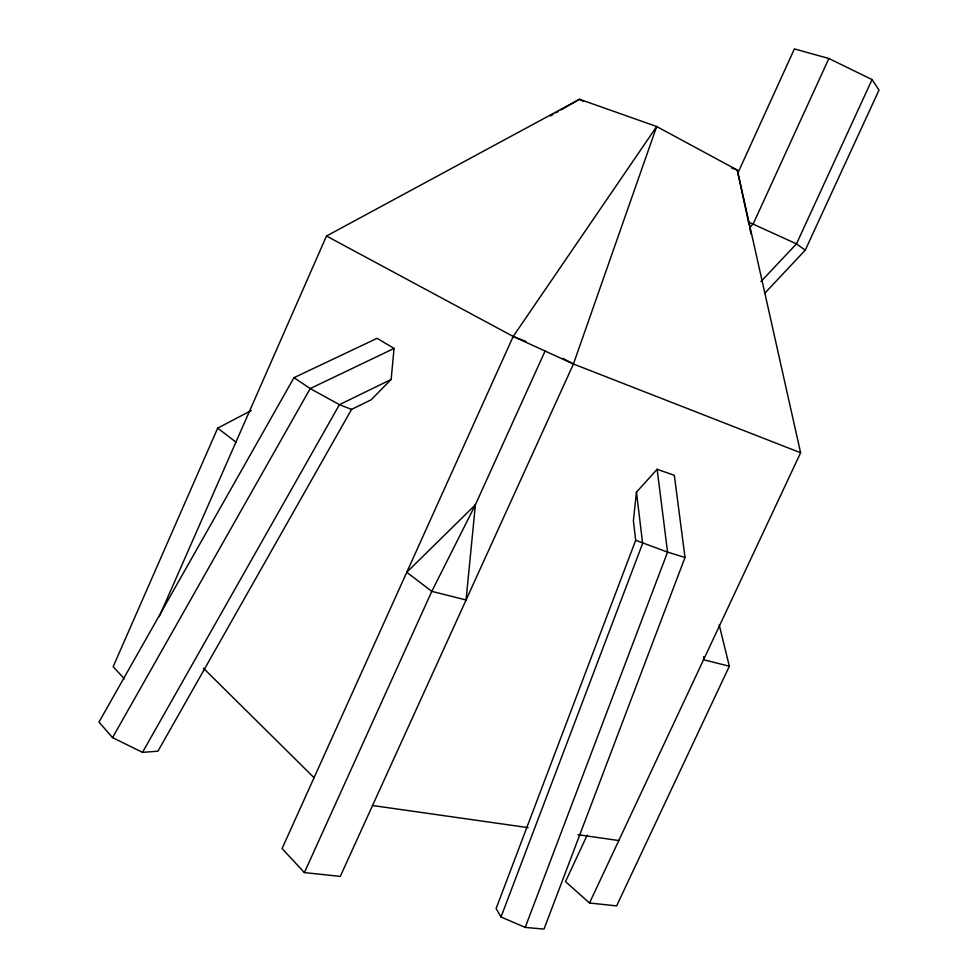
<?xml version="1.0" encoding="UTF-8"?>
<svg xmlns="http://www.w3.org/2000/svg" width="978" height="978" viewBox="0 0 978 978"><rect width="100%" height="100%" fill="white"/><g stroke="black" fill="none" stroke-linecap="round" stroke-linejoin="round"><path stroke-width="1.47" d="M703.708 656.69L703.561 659.747L729.343 666.226L616.617 905.897L589.514 903L565.492 881.606L587.203 835.114M391.151 379.452L394.048 348.425L377.105 338.315L293.987 377.679L98.986 722.07L112.543 737.62L142.495 752.363L157.959 751.177L351.567 409.391L371.175 399.782L391.151 379.452L339.439 404.66L142.495 752.363M475.381 504.795L466.066 599.979L431.799 591.36L406.762 572.277L475.381 504.795L431.799 591.36L304.39 872.584L340.283 876.41L573.438 364.012L656.678 126.529L579.526 99.267L326.493 236.028L159.292 616.507M636.482 492.117L633.389 520.736L635.688 540.272L496.103 908.55L501.017 916.985L525.21 927.401L544 929.1L685.016 557.46L674.331 475.308L657.143 469.281L636.482 492.117L642.619 543.426L501.017 916.985M525.21 927.401L667.558 552.118L657.143 469.281M251.187 410.54L217.678 428.156L113.142 666.715L124.377 678.818M589.514 903L800.603 452.753L737.278 170.05L656.678 126.529L513.193 336.444L282.08 848.562L304.39 872.584M474.122 507.558L545.247 350.674M737.595 173.656L794.405 48.9L828.867 58.509L872.07 79.573L879.014 90.086L805.236 250.185L764.588 293.437M828.867 58.509L753.219 223.876L750.114 227.141M872.07 79.573L796.471 243.864L760.933 281.566M112.543 737.62L310.209 388.572L394.048 348.425M550.431 115.93L553.083 114.414M555.724 112.898L558.365 111.394M561.017 109.878L579.526 99.267L583.536 101.394M372.545 805.517L528.157 827.645M578.01 834.723L618.805 840.53M685.016 557.46L667.558 552.118L635.688 540.272M731.63 167.996L737.278 170.05L749.124 225.038M748.965 222.214L796.471 243.864L805.236 250.185M326.493 236.028L513.193 336.444L573.438 364.012L800.603 452.753M351.567 409.391L339.439 404.66L310.209 388.572L293.987 377.679M513.193 336.444L525.981 341.469M562.937 358.4L573.438 364.012M217.678 428.156L235.942 442.08M203.461 668.243L314.06 777.693M719.185 624.783L729.343 666.226M749.771 228.008L751.055 233.95"/></g></svg>
